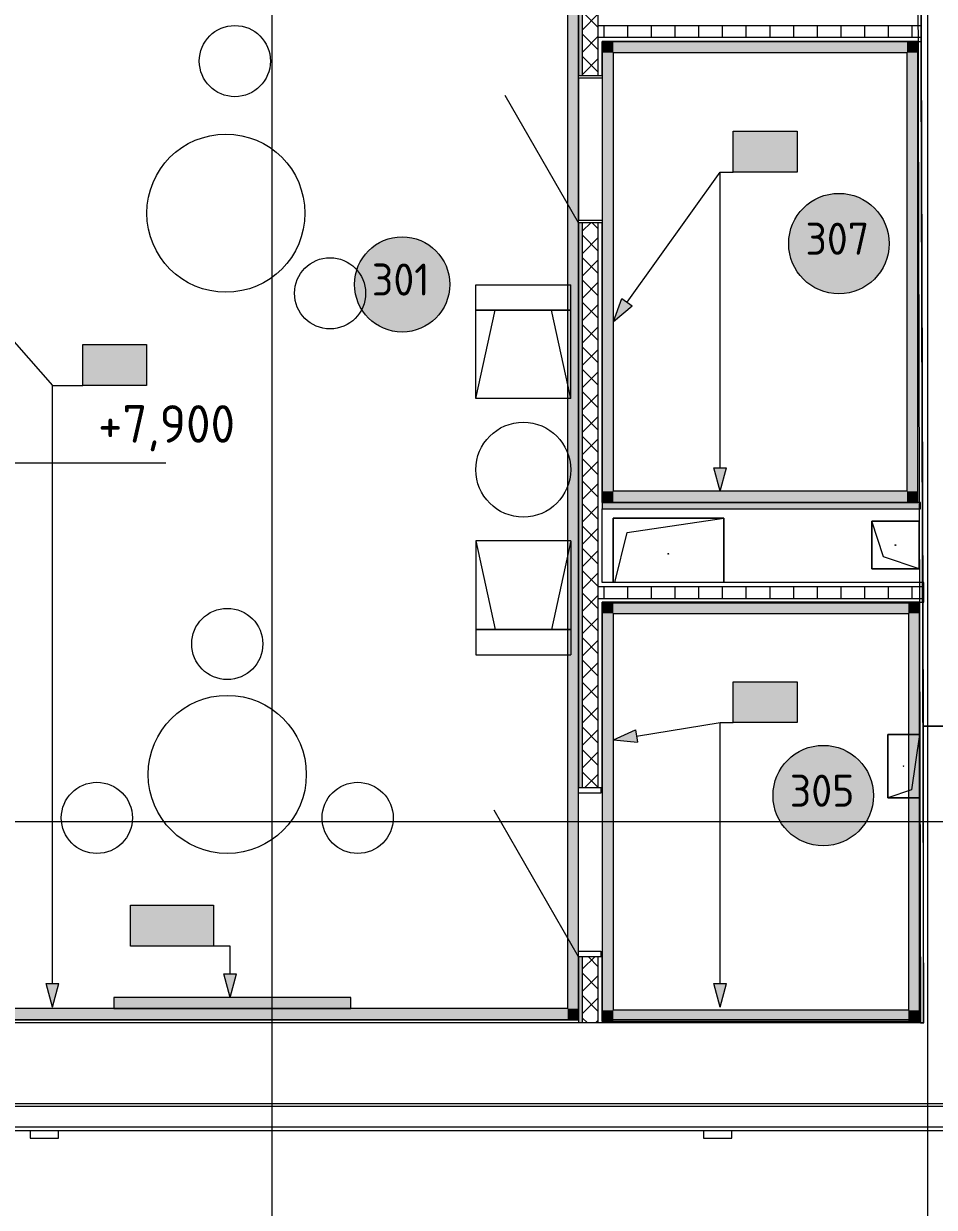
# Model space of a CAD drawing. Header units: millimetres. Extents: x 0 to 1189, y 0 to 841.
# Drawn here: x 317.9 to 375.6, y 281.5 to 356.3 of the extents above; entities that cross this region are included whole.
import ezdxf

# ---------------------------------------------------------------- set-up
doc = ezdxf.new("R2010")
doc.units = ezdxf.units.MM

msp = doc.modelspace()

# ---------------------------------------------------------------- hatches: boundary and pattern name
at = {"true_color": 0x008080}
h = msp.add_hatch(color=136, dxfattribs=at)
h.dxf.hatch_style = 2
h.paths.add_polyline_path([(352.362538, 374.957344), (353.062539, 374.957344), (353.062539, 294.03222), (352.362538, 294.03222)])
h = msp.add_hatch(color=7)
h.dxf.hatch_style = 2
h.paths.add_polyline_path([(353.062539, 374.707343), (353.31254, 374.707343), (353.31254, 353.03731), (353.062539, 353.03731)])
at = {"true_color": 0xf1d696}
h = msp.add_hatch(color=41, dxfattribs=at)
h.dxf.hatch_style = 2
h.paths.add_polyline_path([(355.262543, 354.491312), (354.562542, 354.491312), (354.562542, 355.191313)])
h = msp.add_hatch(color=41, dxfattribs=at)
h.dxf.hatch_style = 2
h.paths.add_polyline_path([(355.262543, 355.191313), (355.262543, 354.491312), (354.562542, 355.191313)])
h = msp.add_hatch(color=41, dxfattribs=at)
h.dxf.hatch_style = 2
h.paths.add_polyline_path([(355.262543, 354.491312), (355.262543, 355.191313), (373.840571, 355.191313), (373.840571, 354.491312)])
h = msp.add_hatch(color=41, dxfattribs=at)
h.dxf.hatch_style = 2
h.paths.add_polyline_path([(373.840571, 354.491312), (374.540572, 355.191313), (374.540572, 354.491312)])
h = msp.add_hatch(color=41, dxfattribs=at)
h.dxf.hatch_style = 2
h.paths.add_polyline_path([(373.840571, 354.491312), (373.840571, 355.191313), (374.540572, 355.191313)])
h = msp.add_hatch(color=41, dxfattribs=at)
h.dxf.hatch_style = 2
h.paths.add_polyline_path([(355.262543, 326.75227), (354.562542, 326.75227), (354.562542, 354.491312), (355.262543, 354.491312)])
h = msp.add_hatch(color=41, dxfattribs=at)
h.dxf.hatch_style = 2
h.paths.add_polyline_path([(373.840571, 354.491312), (374.540572, 354.491312), (374.540572, 326.75227), (373.840571, 326.75227)])
at = {"true_color": 0xffffff}
h = msp.add_hatch(color=7, dxfattribs=at)
h.dxf.hatch_style = 2
h.paths.add_polyline_path([(362.848554, 349.517305), (366.888561, 349.517305), (366.888561, 346.929301), (362.848554, 346.929301)])
h = msp.add_hatch(color=7, dxfattribs=at)
h.dxf.hatch_style = 2
h.paths.add_polyline_path([(362.848554, 349.517305), (366.888561, 349.517305), (366.888561, 346.929301), (362.848554, 346.929301)])
at = {"true_color": 0x0077b0}
h = msp.add_hatch(color=144, dxfattribs=at)
h.paths.add_polyline_path([(364.060835, 348.120928), (364.060835, 348.927907), (364.031345, 349.08459), (363.942324, 349.215642), (363.813684, 349.302045), (363.657345, 349.331397), (363.500869, 349.302045), (363.369611, 349.215642), (363.282175, 349.08459), (363.253856, 348.927907), (363.253856, 348.120928), (363.282175, 347.96459), (363.369611, 347.83595), (363.500869, 347.746929), (363.657345, 347.717439), (363.813684, 347.746929), (363.942324, 347.83595), (364.031345, 347.96459)])
h.paths.add_polyline_path([(364.261477, 348.120928), (364.250324, 348.000272), (364.216898, 347.888247), (364.161251, 347.785212), (364.083435, 347.691532), (363.991666, 347.614232), (363.889614, 347.559722), (363.77795, 347.527433), (363.657345, 347.516796), (363.535613, 347.527433), (363.423906, 347.559722), (363.321707, 347.614232), (363.2285, 347.691532), (363.15077, 347.785212), (363.095313, 347.888247), (363.062076, 348.000272), (363.051009, 348.120928), (363.051009, 348.927907), (363.062076, 349.04964), (363.095313, 349.161347), (363.15077, 349.263546), (363.2285, 349.356753), (363.321707, 349.434569), (363.423906, 349.490216), (363.535613, 349.523642), (363.657345, 349.534795), (363.778001, 349.523685), (363.890027, 349.49056), (363.993061, 349.435732), (364.086742, 349.359509), (364.162646, 349.265871), (364.217311, 349.162725), (364.250376, 349.050071), (364.261477, 348.927907)])
h = msp.add_hatch(color=144, dxfattribs=at)
h.paths.add_polyline_path([(364.060835, 348.120928), (364.060835, 348.927907), (364.031345, 349.08459), (363.942324, 349.215642), (363.813684, 349.302045), (363.657345, 349.331397), (363.500869, 349.302045), (363.369611, 349.215642), (363.282175, 349.08459), (363.253856, 348.927907), (363.253856, 348.120928), (363.282175, 347.96459), (363.369611, 347.83595), (363.500869, 347.746929), (363.657345, 347.717439), (363.813684, 347.746929), (363.942324, 347.83595), (364.031345, 347.96459)])
h.paths.add_polyline_path([(364.261477, 348.120928), (364.250324, 348.000272), (364.216898, 347.888247), (364.161251, 347.785212), (364.083435, 347.691532), (363.991666, 347.614232), (363.889614, 347.559722), (363.77795, 347.527433), (363.657345, 347.516796), (363.535613, 347.527433), (363.423906, 347.559722), (363.321707, 347.614232), (363.2285, 347.691532), (363.15077, 347.785212), (363.095313, 347.888247), (363.062076, 348.000272), (363.051009, 348.120928), (363.051009, 348.927907), (363.062076, 349.04964), (363.095313, 349.161347), (363.15077, 349.263546), (363.2285, 349.356753), (363.321707, 349.434569), (363.423906, 349.490216), (363.535613, 349.523642), (363.657345, 349.534795), (363.778001, 349.523685), (363.890027, 349.49056), (363.993061, 349.435732), (364.086742, 349.359509), (364.162646, 349.265871), (364.217311, 349.162725), (364.250376, 349.050071), (364.261477, 348.927907)])
h = msp.add_hatch(color=144, dxfattribs=at)
h.dxf.hatch_style = 2
h.paths.add_polyline_path([(366.483955, 349.190286), (366.252444, 348.958775), (366.181889, 348.927907), (366.105752, 348.953194), (366.080465, 349.029331), (366.108577, 349.099887), (366.503799, 349.495108), (366.544588, 349.52446), (366.585378, 349.534795), (366.661515, 349.509233), (366.686802, 349.432821), (366.686802, 347.615464), (366.661515, 347.540705), (366.585378, 347.516796), (366.509242, 347.540705), (366.483955, 347.615464)])
h = msp.add_hatch(color=144, dxfattribs=at)
h.dxf.hatch_style = 2
h.paths.add_polyline_path([(366.483955, 349.190286), (366.252444, 348.958775), (366.181889, 348.927907), (366.105752, 348.953194), (366.080465, 349.029331), (366.108577, 349.099887), (366.503799, 349.495108), (366.544588, 349.52446), (366.585378, 349.534795), (366.661515, 349.509233), (366.686802, 349.432821), (366.686802, 347.615464), (366.661515, 347.540705), (366.585378, 347.516796), (366.509242, 347.540705), (366.483955, 347.615464)])
h = msp.add_hatch(color=144, dxfattribs=at)
h.dxf.hatch_style = 2
h.paths.add_polyline_path([(365.574375, 348.018953), (364.767396, 348.018953), (364.691259, 348.044516), (364.665972, 348.120928), (364.691259, 348.197065), (364.767396, 348.222352), (365.574375, 348.222352), (365.650512, 348.197065), (365.675799, 348.120928), (365.650512, 348.044516)])
h = msp.add_hatch(color=144, dxfattribs=at)
h.dxf.hatch_style = 2
h.paths.add_polyline_path([(365.574375, 348.018953), (364.767396, 348.018953), (364.691259, 348.044516), (364.665972, 348.120928), (364.691259, 348.197065), (364.767396, 348.222352), (365.574375, 348.222352), (365.650512, 348.197065), (365.675799, 348.120928), (365.650512, 348.044516)])
at = {"true_color": 0xffffff}
h = msp.add_hatch(color=7, dxfattribs=at)
edge = h.paths.add_edge_path()
edge.add_arc((369.535065, 342.415794), 3.176505, 0, 360)
h = msp.add_hatch(color=7)
h.dxf.hatch_style = 2
h.paths.add_polyline_path([(353.062539, 343.737296), (353.31254, 343.737296), (353.31254, 308.014241), (353.062539, 308.014241)])
h = msp.add_hatch(color=7, dxfattribs=at)
edge = h.paths.add_edge_path()
edge.add_arc((341.899522, 339.83279), 3.011755, 0, 360)
at = {"true_color": 0x0077b0}
h = msp.add_hatch(color=144, dxfattribs=at)
h.dxf.hatch_style = 2
h.paths.add_polyline_path([(355.262543, 337.491286), (355.806544, 338.938289), (356.456545, 338.472288)])
at = {"true_color": 0xffffff}
h = msp.add_hatch(color=7, dxfattribs=at)
h.dxf.hatch_style = 2
h.paths.add_polyline_path([(321.685491, 336.030284), (325.725498, 336.030284), (325.725498, 333.44128), (321.685491, 333.44128)])
h = msp.add_hatch(color=7, dxfattribs=at)
h.dxf.hatch_style = 2
h.paths.add_polyline_path([(321.685491, 336.030284), (325.725498, 336.030284), (325.725498, 333.44128), (321.685491, 333.44128)])
at = {"true_color": 0x0077b0}
h = msp.add_hatch(color=144, dxfattribs=at)
h.paths.add_polyline_path([(322.896166, 334.634205), (322.896166, 335.441184), (322.866676, 335.597867), (322.777654, 335.728918), (322.649014, 335.815321), (322.492676, 335.844673), (322.3362, 335.815321), (322.204942, 335.728918), (322.117505, 335.597867), (322.089186, 335.441184), (322.089186, 334.634205), (322.117505, 334.477866), (322.204942, 334.349226), (322.3362, 334.260205), (322.492676, 334.230715), (322.649014, 334.260205), (322.777654, 334.349226), (322.866676, 334.477866)])
h.paths.add_polyline_path([(323.096808, 334.634205), (323.085654, 334.513549), (323.052228, 334.401523), (322.996582, 334.298489), (322.918765, 334.204808), (322.826997, 334.127509), (322.724944, 334.072999), (322.61328, 334.04071), (322.492676, 334.030073), (322.370944, 334.04071), (322.259236, 334.072999), (322.157038, 334.127509), (322.063831, 334.204808), (321.986101, 334.298489), (321.930643, 334.401523), (321.897407, 334.513549), (321.886339, 334.634205), (321.886339, 335.441184), (321.897407, 335.562916), (321.930643, 335.674624), (321.986101, 335.776822), (322.063831, 335.870029), (322.157038, 335.947845), (322.259236, 336.003492), (322.370944, 336.036918), (322.492676, 336.048072), (322.613332, 336.036961), (322.725358, 336.003837), (322.828392, 335.949008), (322.922073, 335.872785), (322.997977, 335.779148), (323.052642, 335.676002), (323.085706, 335.563347), (323.096808, 335.441184)])
h = msp.add_hatch(color=144, dxfattribs=at)
h.paths.add_polyline_path([(322.896166, 334.634205), (322.896166, 335.441184), (322.866676, 335.597867), (322.777654, 335.728918), (322.649014, 335.815321), (322.492676, 335.844673), (322.3362, 335.815321), (322.204942, 335.728918), (322.117505, 335.597867), (322.089186, 335.441184), (322.089186, 334.634205), (322.117505, 334.477866), (322.204942, 334.349226), (322.3362, 334.260205), (322.492676, 334.230715), (322.649014, 334.260205), (322.777654, 334.349226), (322.866676, 334.477866)])
h.paths.add_polyline_path([(323.096808, 334.634205), (323.085654, 334.513549), (323.052228, 334.401523), (322.996582, 334.298489), (322.918765, 334.204808), (322.826997, 334.127509), (322.724944, 334.072999), (322.61328, 334.04071), (322.492676, 334.030073), (322.370944, 334.04071), (322.259236, 334.072999), (322.157038, 334.127509), (322.063831, 334.204808), (321.986101, 334.298489), (321.930643, 334.401523), (321.897407, 334.513549), (321.886339, 334.634205), (321.886339, 335.441184), (321.897407, 335.562916), (321.930643, 335.674624), (321.986101, 335.776822), (322.063831, 335.870029), (322.157038, 335.947845), (322.259236, 336.003492), (322.370944, 336.036918), (322.492676, 336.048072), (322.613332, 336.036961), (322.725358, 336.003837), (322.828392, 335.949008), (322.922073, 335.872785), (322.997977, 335.779148), (323.052642, 335.676002), (323.085706, 335.563347), (323.096808, 335.441184)])
h = msp.add_hatch(color=144, dxfattribs=at)
h.dxf.hatch_style = 2
h.paths.add_polyline_path([(325.319285, 335.703562), (325.087775, 335.472052), (325.017219, 335.441184), (324.941083, 335.466471), (324.915796, 335.542607), (324.943908, 335.613163), (325.339129, 336.008384), (325.379919, 336.037737), (325.420709, 336.048072), (325.496846, 336.022509), (325.522133, 335.946097), (325.522133, 334.12874), (325.496846, 334.053982), (325.420709, 334.030073), (325.344572, 334.053982), (325.319285, 334.12874)])
h = msp.add_hatch(color=144, dxfattribs=at)
h.dxf.hatch_style = 2
h.paths.add_polyline_path([(325.319285, 335.703562), (325.087775, 335.472052), (325.017219, 335.441184), (324.941083, 335.466471), (324.915796, 335.542607), (324.943908, 335.613163), (325.339129, 336.008384), (325.379919, 336.037737), (325.420709, 336.048072), (325.496846, 336.022509), (325.522133, 335.946097), (325.522133, 334.12874), (325.496846, 334.053982), (325.420709, 334.030073), (325.344572, 334.053982), (325.319285, 334.12874)])
h = msp.add_hatch(color=144, dxfattribs=at)
h.dxf.hatch_style = 2
h.paths.add_polyline_path([(324.409706, 334.53223), (323.602727, 334.53223), (323.52659, 334.557793), (323.501303, 334.634205), (323.52659, 334.710341), (323.602727, 334.735628), (324.409706, 334.735628), (324.485842, 334.710341), (324.511129, 334.634205), (324.485842, 334.557793)])
h = msp.add_hatch(color=144, dxfattribs=at)
h.dxf.hatch_style = 2
h.paths.add_polyline_path([(324.409706, 334.53223), (323.602727, 334.53223), (323.52659, 334.557793), (323.501303, 334.634205), (323.52659, 334.710341), (323.602727, 334.735628), (324.409706, 334.735628), (324.485842, 334.710341), (324.511129, 334.634205), (324.485842, 334.557793)])
h = msp.add_hatch(color=144, dxfattribs=at)
h.dxf.hatch_style = 2
h.paths.add_polyline_path([(362.020553, 326.75227), (361.620552, 328.245272), (362.420554, 328.245272)])
at = {"true_color": 0xf1d696}
h = msp.add_hatch(color=41, dxfattribs=at)
h.dxf.hatch_style = 2
h.paths.add_polyline_path([(355.262543, 326.75227), (355.262543, 326.052269), (354.562542, 326.052269)])
h = msp.add_hatch(color=41, dxfattribs=at)
h.dxf.hatch_style = 2
h.paths.add_polyline_path([(354.562542, 326.75227), (355.262543, 326.75227), (354.562542, 326.052269)])
h = msp.add_hatch(color=41, dxfattribs=at)
h.dxf.hatch_style = 2
h.paths.add_polyline_path([(373.840571, 326.75227), (373.840571, 326.052269), (355.262543, 326.052269), (355.262543, 326.75227)])
h = msp.add_hatch(color=41, dxfattribs=at)
h.dxf.hatch_style = 2
h.paths.add_polyline_path([(373.840571, 326.75227), (374.540572, 326.75227), (374.540572, 326.052269)])
h = msp.add_hatch(color=41, dxfattribs=at)
h.dxf.hatch_style = 2
h.paths.add_polyline_path([(373.840571, 326.052269), (373.840571, 326.75227), (374.540572, 326.052269)])
h = msp.add_hatch(color=7)
h.dxf.hatch_style = 2
h.paths.add_polyline_path([(354.562542, 325.652268), (354.562542, 326.052269), (374.619572, 326.052269), (374.620572, 325.652268)])
h = msp.add_hatch(color=41, dxfattribs=at)
h.dxf.hatch_style = 2
h.paths.add_polyline_path([(355.262543, 319.031258), (354.562542, 319.031258), (354.562542, 319.731259)])
h = msp.add_hatch(color=41, dxfattribs=at)
h.dxf.hatch_style = 2
h.paths.add_polyline_path([(355.262543, 319.731259), (355.262543, 319.031258), (354.562542, 319.731259)])
h = msp.add_hatch(color=41, dxfattribs=at)
h.dxf.hatch_style = 2
h.paths.add_polyline_path([(355.262543, 319.031258), (355.262543, 319.731259), (373.936571, 319.731259), (373.936571, 319.031258)])
h = msp.add_hatch(color=41, dxfattribs=at)
h.dxf.hatch_style = 2
h.paths.add_polyline_path([(373.936571, 319.031258), (373.936571, 319.731259), (374.636572, 319.731259)])
h = msp.add_hatch(color=41, dxfattribs=at)
h.dxf.hatch_style = 2
h.paths.add_polyline_path([(373.936571, 319.031258), (374.636572, 319.731259), (374.636572, 319.031258)])
h = msp.add_hatch(color=41, dxfattribs=at)
h.dxf.hatch_style = 2
h.paths.add_polyline_path([(355.262543, 293.93222), (354.562542, 293.93222), (354.562542, 319.031258), (355.262543, 319.031258)])
h = msp.add_hatch(color=41, dxfattribs=at)
h.dxf.hatch_style = 2
h.paths.add_polyline_path([(373.936571, 319.031258), (374.636572, 319.031258), (374.636572, 293.93222), (373.936571, 293.93222)])
at = {"true_color": 0xffffff}
h = msp.add_hatch(color=7, dxfattribs=at)
h.dxf.hatch_style = 2
h.paths.add_polyline_path([(362.848554, 314.709251), (366.888561, 314.709251), (366.888561, 312.120248), (362.848554, 312.120248)])
h = msp.add_hatch(color=7, dxfattribs=at)
h.dxf.hatch_style = 2
h.paths.add_polyline_path([(362.848554, 314.709251), (366.888561, 314.709251), (366.888561, 312.120248), (362.848554, 312.120248)])
at = {"true_color": 0x0077b0}
h = msp.add_hatch(color=144, dxfattribs=at)
h.paths.add_polyline_path([(364.060835, 313.31227), (364.060835, 314.119249), (364.031345, 314.275932), (363.942324, 314.406983), (363.813684, 314.493386), (363.657345, 314.522739), (363.500869, 314.493386), (363.369611, 314.406983), (363.282175, 314.275932), (363.253856, 314.119249), (363.253856, 313.31227), (363.282175, 313.155931), (363.369611, 313.027292), (363.500869, 312.93827), (363.657345, 312.90878), (363.813684, 312.93827), (363.942324, 313.027292), (364.031345, 313.155931)])
h.paths.add_polyline_path([(364.261477, 313.31227), (364.250324, 313.191614), (364.216898, 313.079588), (364.161251, 312.976554), (364.083435, 312.882873), (363.991666, 312.805574), (363.889614, 312.751064), (363.77795, 312.718775), (363.657345, 312.708138), (363.535613, 312.718775), (363.423906, 312.751064), (363.321707, 312.805574), (363.2285, 312.882873), (363.15077, 312.976554), (363.095313, 313.079588), (363.062076, 313.191614), (363.051009, 313.31227), (363.051009, 314.119249), (363.062076, 314.240981), (363.095313, 314.352689), (363.15077, 314.454887), (363.2285, 314.548094), (363.321707, 314.625911), (363.423906, 314.681557), (363.535613, 314.714984), (363.657345, 314.726137), (363.778001, 314.715027), (363.890027, 314.681902), (363.993061, 314.627073), (364.086742, 314.550851), (364.162646, 314.457213), (364.217311, 314.354067), (364.250376, 314.241412), (364.261477, 314.119249)])
h = msp.add_hatch(color=144, dxfattribs=at)
h.paths.add_polyline_path([(364.060835, 313.31227), (364.060835, 314.119249), (364.031345, 314.275932), (363.942324, 314.406983), (363.813684, 314.493386), (363.657345, 314.522739), (363.500869, 314.493386), (363.369611, 314.406983), (363.282175, 314.275932), (363.253856, 314.119249), (363.253856, 313.31227), (363.282175, 313.155931), (363.369611, 313.027292), (363.500869, 312.93827), (363.657345, 312.90878), (363.813684, 312.93827), (363.942324, 313.027292), (364.031345, 313.155931)])
h.paths.add_polyline_path([(364.261477, 313.31227), (364.250324, 313.191614), (364.216898, 313.079588), (364.161251, 312.976554), (364.083435, 312.882873), (363.991666, 312.805574), (363.889614, 312.751064), (363.77795, 312.718775), (363.657345, 312.708138), (363.535613, 312.718775), (363.423906, 312.751064), (363.321707, 312.805574), (363.2285, 312.882873), (363.15077, 312.976554), (363.095313, 313.079588), (363.062076, 313.191614), (363.051009, 313.31227), (363.051009, 314.119249), (363.062076, 314.240981), (363.095313, 314.352689), (363.15077, 314.454887), (363.2285, 314.548094), (363.321707, 314.625911), (363.423906, 314.681557), (363.535613, 314.714984), (363.657345, 314.726137), (363.778001, 314.715027), (363.890027, 314.681902), (363.993061, 314.627073), (364.086742, 314.550851), (364.162646, 314.457213), (364.217311, 314.354067), (364.250376, 314.241412), (364.261477, 314.119249)])
h = msp.add_hatch(color=144, dxfattribs=at)
h.dxf.hatch_style = 2
h.paths.add_polyline_path([(366.483955, 314.381627), (366.252444, 314.150117), (366.181889, 314.119249), (366.105752, 314.144536), (366.080465, 314.220673), (366.108577, 314.291228), (366.503799, 314.68645), (366.544588, 314.715802), (366.585378, 314.726137), (366.661515, 314.700574), (366.686802, 314.624162), (366.686802, 312.806805), (366.661515, 312.732047), (366.585378, 312.708138), (366.509242, 312.732047), (366.483955, 312.806805)])
h = msp.add_hatch(color=144, dxfattribs=at)
h.dxf.hatch_style = 2
h.paths.add_polyline_path([(366.483955, 314.381627), (366.252444, 314.150117), (366.181889, 314.119249), (366.105752, 314.144536), (366.080465, 314.220673), (366.108577, 314.291228), (366.503799, 314.68645), (366.544588, 314.715802), (366.585378, 314.726137), (366.661515, 314.700574), (366.686802, 314.624162), (366.686802, 312.806805), (366.661515, 312.732047), (366.585378, 312.708138), (366.509242, 312.732047), (366.483955, 312.806805)])
h = msp.add_hatch(color=144, dxfattribs=at)
h.dxf.hatch_style = 2
h.paths.add_polyline_path([(365.574375, 313.210295), (364.767396, 313.210295), (364.691259, 313.235858), (364.665972, 313.31227), (364.691259, 313.388406), (364.767396, 313.413693), (365.574375, 313.413693), (365.650512, 313.388406), (365.675799, 313.31227), (365.650512, 313.235858)])
h = msp.add_hatch(color=144, dxfattribs=at)
h.dxf.hatch_style = 2
h.paths.add_polyline_path([(365.574375, 313.210295), (364.767396, 313.210295), (364.691259, 313.235858), (364.665972, 313.31227), (364.691259, 313.388406), (364.767396, 313.413693), (365.574375, 313.413693), (365.650512, 313.388406), (365.675799, 313.31227), (365.650512, 313.235858)])
h = msp.add_hatch(color=144, dxfattribs=at)
h.dxf.hatch_style = 2
h.paths.add_polyline_path([(355.262543, 311.035246), (356.672545, 311.666247), (356.799545, 310.877246)])
at = {"true_color": 0xffffff}
h = msp.add_hatch(color=7, dxfattribs=at)
edge = h.paths.add_edge_path()
edge.add_arc((368.543063, 307.50774), 3.176505, 0, 360)
h = msp.add_hatch(color=7, dxfattribs=at)
h.dxf.hatch_style = 2
h.paths.add_polyline_path([(324.710496, 300.58223), (329.962504, 300.58223), (329.962504, 297.994226), (324.710496, 297.994226)])
at = {"true_color": 0x0077b0}
h = msp.add_hatch(color=144, dxfattribs=at)
h.dxf.hatch_style = 2
h.paths.add_polyline_path([(325.114262, 300.397486), (325.114262, 298.681553), (325.088975, 298.606794), (325.012839, 298.582885), (324.936702, 298.606794), (324.911415, 298.681553), (324.911415, 300.498909), (324.936702, 300.575322), (325.012839, 300.600884), (325.819818, 300.600884), (325.895955, 300.575322), (325.921242, 300.498909), (325.895955, 300.42298), (325.819818, 300.397486)])
h = msp.add_hatch(color=144, dxfattribs=at)
h.dxf.hatch_style = 2
h.paths.add_polyline_path([(329.556908, 300.256375), (329.325398, 300.024864), (329.254842, 299.993996), (329.178705, 300.019283), (329.153418, 300.09542), (329.18153, 300.165975), (329.576752, 300.561197), (329.617542, 300.590549), (329.658332, 300.600884), (329.734468, 300.575322), (329.759755, 300.498909), (329.759755, 298.681553), (329.734468, 298.606794), (329.658332, 298.582885), (329.582195, 298.606794), (329.556908, 298.681553)])
h = msp.add_hatch(color=144, dxfattribs=at)
h.paths.add_polyline_path([(326.325416, 299.895329), (326.350703, 299.969054), (326.42684, 299.993996), (326.931753, 299.993996), (327.088092, 299.964644), (327.216731, 299.878241), (327.305753, 299.74719), (327.335243, 299.590507), (327.335243, 298.986375), (327.305753, 298.829692), (327.216731, 298.69864), (327.088092, 298.611204), (326.931753, 298.582885), (326.528264, 298.582885), (326.528264, 298.074665), (326.502977, 298.001146), (326.42684, 297.975997), (326.350703, 298.001146), (326.325416, 298.074665)])
h.paths.add_polyline_path([(326.528264, 299.790598), (326.528264, 298.783528), (326.931753, 298.783528), (327.008923, 298.798135), (327.072864, 298.842508), (327.117513, 298.90824), (327.132395, 298.986375), (327.132395, 299.590507), (327.117857, 299.668641), (327.07562, 299.734374), (327.010301, 299.777369), (326.931753, 299.790598)])
h = msp.add_hatch(color=144, dxfattribs=at)
h.dxf.hatch_style = 2
h.paths.add_polyline_path([(328.64782, 299.085042), (327.840841, 299.085042), (327.764704, 299.110605), (327.739417, 299.187017), (327.764704, 299.263154), (327.840841, 299.288441), (328.64782, 299.288441), (328.723957, 299.263154), (328.749244, 299.187017), (328.723957, 299.110605)])
h = msp.add_hatch(color=7)
h.dxf.hatch_style = 2
h.paths.add_polyline_path([(353.31254, 293.132219), (353.062539, 293.132219), (353.062539, 297.314225), (353.31254, 297.314225)])
h = msp.add_hatch(color=144, dxfattribs=at)
h.dxf.hatch_style = 2
h.paths.add_polyline_path([(331.022506, 294.732221), (330.622505, 296.225223), (331.422506, 296.225223)])
h = msp.add_hatch(color=144, dxfattribs=at)
h.dxf.hatch_style = 2
h.paths.add_polyline_path([(319.766489, 294.13222), (319.366488, 295.625222), (320.166489, 295.625222)])
h = msp.add_hatch(color=144, dxfattribs=at)
h.dxf.hatch_style = 2
h.paths.add_polyline_path([(362.020553, 294.13222), (361.620552, 295.625222), (362.420554, 295.625222)])
at = {"true_color": 0x6a6a6a}
h = msp.add_hatch(color=251, dxfattribs=at)
h.dxf.hatch_style = 2
h.paths.add_polyline_path([(338.659517, 294.732221), (338.659517, 294.03222), (323.659494, 294.03222), (323.659494, 294.732221)])
at = {"true_color": 0xf1d696}
h = msp.add_hatch(color=41, dxfattribs=at)
h.dxf.hatch_style = 2
h.paths.add_polyline_path([(352.362538, 294.03222), (352.362538, 293.332219), (306.469468, 293.332219), (306.461468, 294.03222)])
h = msp.add_hatch(color=41, dxfattribs=at)
h.dxf.hatch_style = 2
h.paths.add_polyline_path([(352.362538, 294.03222), (353.062539, 294.03222), (353.062539, 293.332219)])
h = msp.add_hatch(color=41, dxfattribs=at)
h.dxf.hatch_style = 2
h.paths.add_polyline_path([(352.362538, 293.332219), (352.362538, 294.03222), (353.062539, 293.332219)])
h = msp.add_hatch(color=41, dxfattribs=at)
h.dxf.hatch_style = 2
h.paths.add_polyline_path([(354.562542, 293.93222), (355.262543, 293.93222), (354.562542, 293.232219)])
h = msp.add_hatch(color=41, dxfattribs=at)
h.dxf.hatch_style = 2
h.paths.add_polyline_path([(355.262543, 293.93222), (355.262543, 293.232219), (354.562542, 293.232219)])
h = msp.add_hatch(color=41, dxfattribs=at)
h.dxf.hatch_style = 2
h.paths.add_polyline_path([(373.936571, 293.93222), (373.936571, 293.232219), (355.262543, 293.232219), (355.262543, 293.93222)])
h = msp.add_hatch(color=41, dxfattribs=at)
h.dxf.hatch_style = 2
h.paths.add_polyline_path([(373.936571, 293.93222), (374.636572, 293.93222), (374.636572, 293.232219)])
h = msp.add_hatch(color=41, dxfattribs=at)
h.dxf.hatch_style = 2
h.paths.add_polyline_path([(373.936571, 293.232219), (373.936571, 293.93222), (374.636572, 293.232219)])

# ---------------------------------------------------------------- linework, layer by layer
at = {"color": 7, "lineweight": 0}
for points in [[(333.67251, 251.095154), (333.67251, 721.485873)], [(375.172573, 251.095154), (375.172573, 498.901533)], [(374.482572, 376.904347), (374.708572, 293.132219)], [(374.908573, 293.132219), (374.682572, 376.704346)], [(374.682572, 376.704346), (374.858573, 311.889247)], [(352.362538, 375.657345), (352.362538, 294.03222)], [(353.062539, 374.957344), (353.062539, 353.03731)], [(353.062539, 294.03222), (353.062539, 374.957344)], [(353.31254, 353.03731), (353.31254, 374.707343)], [(354.312541, 353.03731), (354.312541, 373.707342)], [(374.762573, 355.191313), (374.762573, 356.441315)], [(374.762573, 356.191315), (354.312541, 356.191315)], [(354.676542, 355.441314), (354.676542, 356.191315)], [(356.176544, 355.441314), (356.176544, 356.191315)], [(357.676546, 355.441314), (357.676546, 356.191315)], [(359.176549, 355.441314), (359.176549, 356.191315)], [(360.676551, 355.441314), (360.676551, 356.191315)], [(362.176553, 355.441314), (362.176553, 356.191315)], [(363.676556, 355.441314), (363.676556, 356.191315)], [(365.176558, 355.441314), (365.176558, 356.191315)], [(366.67656, 355.441314), (366.67656, 356.191315)], [(368.176562, 355.441314), (368.176562, 356.191315)], [(369.676565, 355.441314), (369.676565, 356.191315)], [(371.176567, 355.441314), (371.176567, 356.191315)], [(372.676569, 355.441314), (372.676569, 356.191315)], [(374.176572, 355.441314), (374.176572, 356.191315)], [(374.762573, 355.441314), (354.312541, 355.441314)], [(354.562542, 353.03731), (354.562542, 355.191313)], [(354.562542, 355.191313), (374.762573, 355.191313)], [(354.562542, 355.191313), (354.562542, 354.491312)], [(374.540572, 355.191313), (354.562542, 355.191313)], [(374.540572, 355.191313), (374.540572, 354.491312)], [(354.562542, 354.491312), (354.562542, 326.052269)], [(355.262543, 354.491312), (373.840571, 354.491312)], [(355.262543, 326.75227), (355.262543, 354.491312)], [(373.840571, 354.491312), (373.840571, 326.75227)], [(374.540572, 326.75227), (374.540572, 354.491312)], [(353.062539, 353.03731), (354.562542, 353.03731)], [(354.562542, 352.88731), (353.062539, 352.88731)], [(353.062539, 352.88731), (353.062539, 343.887296)], [(354.562542, 353.03731), (354.562542, 352.88731)], [(353.062539, 343.737296), (348.412532, 351.791308)], [(366.35856, 342.415294), (366.374958, 342.740189), (366.423087, 343.055683), (366.501351, 343.360183), (366.608154, 343.652093), (366.741898, 343.929816), (366.900986, 344.191759), (367.083823, 344.436326), (367.288811, 344.661922), (367.514354, 344.866952), (367.758855, 345.049819), (368.020717, 345.20893), (368.298344, 345.342689), (368.590139, 345.4495), (368.894505, 345.527769), (369.209846, 345.5759), (369.534565, 345.592299), (369.859459, 345.5759), (370.174954, 345.527769), (370.479454, 345.4495), (370.771363, 345.342689), (371.049087, 345.20893), (371.31103, 345.049819), (371.555597, 344.866952), (371.781193, 344.661922), (371.986222, 344.436326), (372.16909, 344.191759), (372.328201, 343.929816), (372.46196, 343.652093), (372.568771, 343.360183), (372.64704, 343.055683), (372.695171, 342.740189), (372.711569, 342.415294)], [(353.062539, 343.887296), (354.562542, 343.887296)], [(353.062539, 343.737296), (353.062539, 308.014241)], [(354.562542, 343.737296), (353.062539, 343.737296)], [(353.31254, 308.014241), (353.31254, 343.737296)], [(354.312541, 308.014241), (354.312541, 343.737296)], [(354.562542, 326.052269), (354.562542, 343.737296)], [(338.887518, 339.83329), (338.903074, 340.141159), (338.948731, 340.440133), (339.022973, 340.728697), (339.124284, 341.005339), (339.251147, 341.268545), (339.402048, 341.516802), (339.575469, 341.748598), (339.769894, 341.962418), (339.983808, 342.15675), (340.215694, 342.330081), (340.464036, 342.480897), (340.727317, 342.607685), (341.004023, 342.708932), (341.292637, 342.783124), (341.591642, 342.82875), (341.899522, 342.844294), (342.207568, 342.82875), (342.506695, 342.783124), (342.795393, 342.708932), (343.072149, 342.607685), (343.335452, 342.480897), (343.583791, 342.330081), (343.815652, 342.15675), (344.029526, 341.962418), (344.223899, 341.748598), (344.397261, 341.516802), (344.548099, 341.268545), (344.674902, 341.005339), (344.776158, 340.728697), (344.850355, 340.440133), (344.895982, 340.141159), (344.911527, 339.83329)], [(372.711569, 342.415294), (372.695171, 342.090575), (372.64704, 341.775234), (372.568771, 341.470868), (372.46196, 341.179073), (372.328201, 340.901446), (372.16909, 340.639584), (371.986222, 340.395083), (371.781193, 340.16954), (371.555597, 339.964552), (371.31103, 339.781716), (371.049087, 339.622627), (370.771363, 339.488883), (370.479454, 339.382081), (370.174954, 339.303816), (369.859459, 339.255687), (369.534565, 339.239289), (369.209846, 339.255687), (368.894505, 339.303816), (368.590139, 339.382081), (368.298344, 339.488883), (368.020717, 339.622627), (367.758855, 339.781716), (367.514354, 339.964552), (367.288811, 340.16954), (367.083823, 340.395083), (366.900986, 340.639584), (366.741898, 340.901446), (366.608154, 341.179073), (366.501351, 341.470868), (366.423087, 341.775234), (366.374958, 342.090575), (366.35856, 342.415294)], [(344.911527, 339.83329), (344.895982, 339.525244), (344.850355, 339.226117), (344.776158, 338.937419), (344.674902, 338.660663), (344.548099, 338.39736), (344.397261, 338.149022), (344.223899, 337.91716), (344.029526, 337.703287), (343.815652, 337.508913), (343.583791, 337.335552), (343.335452, 337.184714), (343.072149, 337.057911), (342.795393, 336.956655), (342.506695, 336.882457), (342.207568, 336.83683), (341.899522, 336.821285), (341.591642, 336.83683), (341.292637, 336.882457), (341.004023, 336.956655), (340.727317, 337.057911), (340.464036, 337.184714), (340.215694, 337.335552), (339.983808, 337.508913), (339.769894, 337.703287), (339.575469, 337.91716), (339.402048, 338.149022), (339.251147, 338.39736), (339.124284, 338.660663), (339.022973, 338.937419), (338.948731, 339.226117), (338.903074, 339.525244), (338.887518, 339.83329)], [(308.017471, 328.559273), (322.635493, 328.559273)], [(322.635493, 328.559273), (326.941499, 328.559273)], [(373.840571, 326.75227), (355.262543, 326.75227)], [(374.540572, 326.052269), (374.540572, 326.75227)], [(374.707572, 326.052269), (354.562542, 326.052269)], [(354.562542, 326.052269), (354.562542, 325.652268)], [(354.562542, 326.052269), (355.262543, 326.052269)], [(354.562542, 325.652268), (374.707572, 325.652268)], [(354.562542, 320.981261), (354.562542, 325.652268)], [(355.262543, 326.052269), (374.540572, 326.052269)], [(374.707572, 325.652268), (374.707572, 326.052269)], [(355.245543, 320.981261), (355.245543, 325.052267)], [(355.245543, 325.052267), (362.245553, 325.052267)], [(362.245553, 325.052267), (355.245543, 325.052267)], [(355.245543, 325.052267), (355.245543, 320.981261)], [(356.145544, 324.152266), (362.245553, 325.052267)], [(362.245553, 325.052267), (362.245553, 320.981261)], [(362.245553, 320.981261), (362.245553, 325.052267)], [(355.352543, 320.981261), (356.145544, 324.152266)], [(371.612568, 324.852267), (374.612572, 324.852267)], [(371.612568, 321.852262), (371.612568, 324.852267)], [(372.362569, 322.602264), (371.612568, 324.852267)], [(371.612568, 324.852267), (371.612568, 321.852262)], [(374.612572, 324.852267), (371.612568, 324.852267)], [(374.612572, 324.852267), (374.612572, 321.852262)], [(374.612572, 321.852262), (374.612572, 324.852267)], [(373.11257, 323.327265), (373.08757, 323.352265), (373.11257, 323.377265)], [(373.11257, 323.377265), (373.13757, 323.352265), (373.11257, 323.327265)], [(373.11257, 323.377265), (373.13357, 323.364265)], [(358.720548, 322.802264), (358.745548, 322.827264), (358.770548, 322.802264)], [(358.720548, 322.808264), (358.745548, 322.827264), (358.757548, 322.824264)], [(358.770548, 322.802264), (358.745548, 322.777264), (358.720548, 322.802264)], [(358.745548, 322.777264), (358.720548, 322.795264)], [(358.770548, 322.802264), (358.757548, 322.780264)], [(373.10557, 323.328265), (373.08757, 323.352265), (373.09057, 323.364265)], [(373.13757, 323.352265), (373.11857, 323.328265)], [(374.612572, 321.852262), (372.362569, 322.602264)], [(374.612572, 321.852262), (371.612568, 321.852262)], [(371.612568, 321.852262), (374.612572, 321.852262)], [(354.312541, 320.731261), (374.912573, 320.731261)], [(374.912573, 320.981261), (354.562542, 320.981261)], [(354.676542, 319.98126), (354.676542, 320.731261)], [(356.176544, 319.98226), (356.176544, 320.731261)], [(357.676546, 319.98326), (357.676546, 320.731261)], [(359.176549, 319.98426), (359.176549, 320.731261)], [(360.676551, 319.98426), (360.676551, 320.731261)], [(362.176553, 319.98526), (362.176553, 320.731261)], [(363.676556, 319.98626), (363.676556, 320.731261)], [(365.176558, 319.98726), (365.176558, 320.731261)], [(366.67656, 319.98726), (366.67656, 320.731261)], [(368.176562, 319.98826), (368.176562, 320.731261)], [(369.676565, 319.98926), (369.676565, 320.731261)], [(371.176567, 319.99026), (371.176567, 320.731261)], [(372.676569, 319.99026), (372.676569, 320.731261)], [(374.176572, 319.99126), (374.176572, 320.731261)], [(374.912573, 319.731259), (374.912573, 320.981261)], [(354.312541, 319.98126), (374.912573, 319.98126)], [(374.637572, 319.671259), (354.560542, 319.671259)], [(354.562542, 319.731259), (374.912573, 319.731259)], [(354.562542, 308.014241), (354.562542, 319.731259)], [(354.562542, 319.731259), (354.562542, 319.031258)], [(373.936571, 319.731259), (354.562542, 319.731259)], [(374.636572, 319.731259), (373.936571, 319.731259)], [(374.636572, 293.93222), (374.636572, 319.731259)], [(354.562542, 319.031258), (354.562542, 293.93222)], [(355.262543, 319.031258), (373.936571, 319.031258)], [(355.262543, 293.93222), (355.262543, 319.031258)], [(373.936571, 319.031258), (373.936571, 293.93222)], [(383.816586, 311.904247), (374.858573, 311.904247)], [(374.858573, 311.904247), (374.858573, 293.132219)], [(374.858573, 311.889247), (379.258579, 311.901247)], [(365.366558, 307.50724), (365.382956, 307.832135), (365.431088, 308.14763), (365.509357, 308.45213), (365.616168, 308.744039), (365.749927, 309.021763), (365.909038, 309.283706), (366.091905, 309.528273), (366.296935, 309.753869), (366.52253, 309.958898), (366.767097, 310.141766), (367.02904, 310.300877), (367.306764, 310.434636), (367.598674, 310.541447), (367.903173, 310.619716), (368.218668, 310.667847), (368.543563, 310.684245), (368.868282, 310.667847), (369.183623, 310.619716), (369.487989, 310.541447), (369.779784, 310.434636), (370.057411, 310.300877), (370.319273, 310.141766), (370.563774, 309.958898), (370.789316, 309.753869), (370.994305, 309.528273), (371.177141, 309.283706), (371.33623, 309.021763), (371.469974, 308.744039), (371.576776, 308.45213), (371.65504, 308.14763), (371.70317, 307.832135), (371.719568, 307.50724)], [(372.626569, 307.36524), (372.626569, 311.365246)], [(372.626569, 311.365246), (374.626572, 311.365246)], [(374.626572, 311.365246), (372.626569, 311.365246)], [(372.626569, 311.365246), (372.626569, 307.36524)], [(374.626572, 311.365246), (374.126572, 307.865241)], [(374.626572, 311.365246), (374.626572, 307.36524)], [(374.626572, 307.36524), (374.626572, 311.365246)], [(373.601571, 309.365243), (373.626571, 309.390243), (373.651571, 309.365243)], [(373.601571, 309.365243), (373.614571, 309.387243)], [(373.651571, 309.365243), (373.626571, 309.340243), (373.601571, 309.365243)], [(373.650571, 309.358243), (373.626571, 309.340243), (373.614571, 309.343243)], [(373.626571, 309.390243), (373.650571, 309.371243)], [(353.062539, 308.014241), (354.562542, 308.014241)], [(354.462542, 307.664241), (353.062539, 307.664241)], [(354.462542, 308.014241), (354.462542, 307.664241)], [(374.126572, 307.865241), (372.626569, 307.36524)], [(371.719568, 307.50724), (371.70317, 307.182522), (371.65504, 306.867181), (371.576776, 306.562815), (371.469974, 306.27102), (371.33623, 305.993393), (371.177141, 305.731531), (370.994305, 305.48703), (370.789316, 305.261487), (370.563774, 305.056499), (370.319273, 304.873662), (370.057411, 304.714574), (369.779784, 304.58083), (369.487989, 304.474027), (369.183623, 304.395763), (368.868282, 304.347634), (368.543563, 304.331236), (368.218668, 304.347634), (367.903173, 304.395763), (367.598674, 304.474027), (367.306764, 304.58083), (367.02904, 304.714574), (366.767097, 304.873662), (366.52253, 305.056499), (366.296935, 305.261487), (366.091905, 305.48703), (365.909038, 305.731531), (365.749927, 305.993393), (365.616168, 306.27102), (365.509357, 306.562815), (365.431088, 306.867181), (365.382956, 307.182522), (365.366558, 307.50724)], [(374.626572, 307.36524), (372.626569, 307.36524)], [(372.626569, 307.36524), (374.626572, 307.36524)], [(353.062539, 297.314225), (347.712531, 306.581239)], [(198.085303, 305.871238), (810.158238, 305.871238)], [(353.062539, 297.664225), (354.462542, 297.664225)], [(353.062539, 297.314225), (353.062539, 293.332219)], [(354.562542, 297.314225), (353.062539, 297.314225)], [(353.31254, 293.132219), (353.31254, 297.314225)], [(354.312541, 293.132219), (354.312541, 297.314225)], [(354.462542, 297.664225), (354.462542, 297.314225)], [(354.562542, 293.332219), (354.562542, 297.314225)], [(338.659517, 294.732221), (323.659494, 294.732221)], [(323.659494, 294.732221), (323.659494, 294.03222)], [(338.659517, 294.03222), (338.659517, 294.732221)], [(352.362538, 294.03222), (306.461468, 294.03222)], [(323.659494, 294.03222), (338.659517, 294.03222)], [(353.062539, 293.332219), (353.062539, 294.03222)], [(354.562542, 293.232219), (354.562542, 293.93222)], [(373.936571, 293.93222), (355.262543, 293.93222)], [(374.636572, 293.232219), (374.636572, 293.93222)], [(374.858573, 293.132219), (305.371467, 293.132219)], [(353.062539, 293.332219), (305.768467, 293.332219)], [(306.469468, 293.332219), (353.062539, 293.332219)], [(353.062539, 293.332219), (353.062539, 293.132219)], [(374.658572, 293.332219), (354.562542, 293.332219)], [(354.562542, 293.332219), (354.562542, 293.132219)], [(354.562542, 293.232219), (374.636572, 293.232219)], [(374.658572, 293.132219), (374.658572, 293.332219)], [(374.708572, 293.132219), (374.908573, 293.132219)], [(198.085303, 287.87121), (810.158238, 287.87121)], [(300.295459, 288.032211), (380.458581, 288.032211)], [(298.603456, 286.332208), (382.158584, 286.332208)], [(381.958584, 286.532208), (298.802457, 286.532208)], [(318.363486, 286.332208), (318.363486, 285.832207)], [(320.163489, 285.832207), (320.163489, 286.332208)], [(360.963551, 286.332208), (360.963551, 285.832207)], [(362.763554, 285.832207), (362.763554, 286.332208)], [(318.363486, 285.832207), (320.163489, 285.832207)], [(360.963551, 285.832207), (362.763554, 285.832207)]]:
    msp.add_lwpolyline(points, dxfattribs=at)
at = {"color": 250, "lineweight": 0, "true_color": 0x1d1d1d}
for points in [[(354.312541, 356.080315), (353.31254, 357.080316)], [(353.31254, 355.941314), (354.312541, 356.941316)], [(354.312541, 354.666313), (353.31254, 355.666314)], [(353.31254, 354.527312), (354.312541, 355.527314)], [(354.312541, 353.25231), (353.31254, 354.252312)], [(353.31254, 353.11331), (354.312541, 354.113312)], [(353.31254, 343.213295), (353.835541, 343.737296)], [(354.312541, 343.352295), (353.927541, 343.737296)], [(354.312541, 341.938293), (353.31254, 342.938295)], [(353.31254, 341.799293), (354.312541, 342.799294)], [(354.312541, 340.524291), (353.31254, 341.524292)], [(353.31254, 340.385291), (354.312541, 341.385292)], [(354.312541, 339.109289), (353.31254, 340.10929)], [(353.31254, 338.971289), (354.312541, 339.97129)], [(354.312541, 337.695287), (353.31254, 338.695288)], [(353.31254, 337.557286), (354.312541, 338.557288)], [(354.312541, 336.281284), (353.31254, 337.281286)], [(353.31254, 336.142284), (354.312541, 337.142286)], [(354.312541, 334.867282), (353.31254, 335.867284)], [(353.31254, 334.728282), (354.312541, 335.728284)], [(354.312541, 333.45328), (353.31254, 334.453282)], [(353.31254, 333.31428), (354.312541, 334.314281)], [(354.312541, 332.038278), (353.31254, 333.03828)], [(353.31254, 331.900278), (354.312541, 332.900279)], [(354.312541, 330.624276), (353.31254, 331.624277)], [(353.31254, 330.486276), (354.312541, 331.486277)], [(354.312541, 329.210274), (353.31254, 330.210275)], [(353.31254, 329.071273), (354.312541, 330.071275)], [(354.312541, 327.796271), (353.31254, 328.796273)], [(353.31254, 327.657271), (354.312541, 328.657273)], [(354.312541, 326.381269), (353.31254, 327.381271)], [(353.31254, 326.243269), (354.312541, 327.243271)], [(354.312541, 324.967267), (353.31254, 325.967269)], [(353.31254, 324.829267), (354.312541, 325.829268)], [(354.312541, 323.553265), (353.31254, 324.553267)], [(353.31254, 323.414265), (354.312541, 324.414266)], [(354.312541, 322.139263), (353.31254, 323.139264)], [(353.31254, 322.000263), (354.312541, 323.000264)], [(354.312541, 320.725261), (353.31254, 321.725262)], [(353.31254, 320.58626), (354.312541, 321.586262)], [(354.312541, 319.310259), (353.31254, 320.31026)], [(353.31254, 319.172258), (354.312541, 320.17226)], [(354.312541, 317.896256), (353.31254, 318.896258)], [(353.31254, 317.758256), (354.312541, 318.758258)], [(354.312541, 316.482254), (353.31254, 317.482256)], [(353.31254, 316.343254), (354.312541, 317.343256)], [(354.312541, 315.068252), (353.31254, 316.068254)], [(353.31254, 314.929252), (354.312541, 315.929253)], [(354.312541, 313.65425), (353.31254, 314.654251)], [(353.31254, 313.51525), (354.312541, 314.515251)], [(354.312541, 312.239248), (353.31254, 313.239249)], [(353.31254, 312.101248), (354.312541, 313.101249)], [(354.312541, 310.825246), (353.31254, 311.825247)], [(353.31254, 310.687245), (354.312541, 311.687247)], [(354.312541, 309.411243), (353.31254, 310.411245)], [(353.31254, 309.272243), (354.312541, 310.272245)], [(354.294541, 308.014241), (353.31254, 308.997243)], [(353.46854, 308.014241), (354.312541, 308.858243)], [(353.31254, 296.544224), (354.082541, 297.314225)], [(354.312541, 296.683224), (353.68054, 297.314225)], [(354.312541, 295.269222), (353.31254, 296.269223)], [(353.31254, 295.130222), (354.312541, 296.130223)], [(354.312541, 293.85522), (353.31254, 294.855221)], [(353.31254, 293.716219), (354.312541, 294.716221)], [(353.62054, 293.132219), (353.31254, 293.440219)], [(354.142541, 293.132219), (354.312541, 293.302219)]]:
    msp.add_lwpolyline(points, dxfattribs=at)
at = {"color": 144, "lineweight": 0, "true_color": 0x0077b0}
for points in [[(362.848554, 349.517305), (366.888561, 349.517305)], [(362.848554, 346.929301), (362.848554, 349.517305)], [(362.848554, 349.517305), (366.888561, 349.517305)], [(362.848554, 346.929301), (362.848554, 349.517305)], [(366.888561, 349.517305), (366.888561, 346.929301)], [(366.888561, 349.517305), (366.888561, 346.929301)], [(356.131544, 338.705288), (362.020553, 346.929301)], [(362.020553, 328.245272), (362.020553, 346.929301)], [(362.020553, 346.929301), (362.848554, 346.929301)], [(362.020553, 346.929301), (362.848554, 346.929301)], [(366.888561, 346.929301), (362.848554, 346.929301)], [(366.888561, 346.929301), (362.848554, 346.929301)], [(308.519471, 346.2403), (319.766489, 333.44128)], [(355.262543, 337.491286), (355.806544, 338.938289)], [(355.262543, 337.491286), (356.456545, 338.472288)], [(355.806544, 338.938289), (356.456545, 338.472288)], [(321.685491, 336.030284), (325.725498, 336.030284)], [(321.685491, 333.44128), (321.685491, 336.030284)], [(321.685491, 336.030284), (325.725498, 336.030284)], [(321.685491, 333.44128), (321.685491, 336.030284)], [(325.725498, 336.030284), (325.725498, 333.44128)], [(325.725498, 336.030284), (325.725498, 333.44128)], [(319.766489, 333.44128), (321.685491, 333.44128)], [(319.766489, 295.625222), (319.766489, 333.44128)], [(319.766489, 333.44128), (321.685491, 333.44128)], [(325.725498, 333.44128), (321.685491, 333.44128)], [(325.725498, 333.44128), (321.685491, 333.44128)], [(361.620552, 328.245272), (362.420554, 328.245272)], [(362.020553, 326.75227), (361.620552, 328.245272)], [(362.020553, 326.75227), (362.420554, 328.245272)], [(362.848554, 314.709251), (366.888561, 314.709251)], [(362.848554, 312.120248), (362.848554, 314.709251)], [(362.848554, 314.709251), (366.888561, 314.709251)], [(362.848554, 312.120248), (362.848554, 314.709251)], [(366.888561, 314.709251), (366.888561, 312.120248)], [(366.888561, 314.709251), (366.888561, 312.120248)], [(355.262543, 311.035246), (356.672545, 311.666247)], [(356.672545, 311.666247), (356.799545, 310.877246)], [(356.735545, 311.271246), (362.020553, 312.120248)], [(362.020553, 295.625222), (362.020553, 312.120248)], [(362.020553, 312.120248), (362.848554, 312.120248)], [(362.020553, 312.120248), (362.848554, 312.120248)], [(366.888561, 312.120248), (362.848554, 312.120248)], [(366.888561, 312.120248), (362.848554, 312.120248)], [(355.262543, 311.035246), (356.799545, 310.877246)], [(324.710496, 300.58223), (329.962504, 300.58223)], [(324.710496, 297.994226), (324.710496, 300.58223)], [(329.962504, 300.58223), (329.962504, 297.994226)], [(329.962504, 297.994226), (324.710496, 297.994226)], [(331.022506, 297.994226), (329.962504, 297.994226)], [(331.022506, 296.225223), (331.022506, 297.994226)], [(330.622505, 296.225223), (331.422506, 296.225223)], [(331.022506, 294.732221), (330.622505, 296.225223)], [(331.022506, 294.732221), (331.422506, 296.225223)], [(319.366488, 295.625222), (320.166489, 295.625222)], [(319.766489, 294.13222), (319.366488, 295.625222)], [(319.766489, 294.13222), (320.166489, 295.625222)], [(361.620552, 295.625222), (362.420554, 295.625222)], [(362.020553, 294.13222), (361.620552, 295.625222)], [(362.020553, 294.13222), (362.420554, 295.625222)]]:
    msp.add_lwpolyline(points, dxfattribs=at)
at = {"color": 253, "lineweight": 0, "true_color": 0x999999}
for points in [[(346.562529, 332.617279), (346.562529, 339.81729)], [(346.562529, 332.617279), (346.562529, 339.81729)], [(346.562529, 339.81729), (352.562539, 339.81729)], [(352.562539, 332.617279), (352.562539, 339.81729)], [(346.562529, 338.214287), (352.562539, 338.214287)], [(352.562539, 338.214287), (346.562529, 338.214287)], [(346.562529, 332.617279), (347.776531, 338.214287)], [(346.562529, 332.617279), (347.776531, 338.214287)], [(352.562539, 332.617279), (351.347537, 338.214287)], [(352.562539, 332.617279), (351.347537, 338.214287)], [(352.562539, 332.617279), (346.562529, 332.617279)], [(352.562539, 332.617279), (346.562529, 332.617279)], [(346.562529, 323.617265), (346.562529, 316.417254)], [(346.562529, 323.617265), (346.562529, 316.417254)], [(352.562539, 323.617265), (346.562529, 323.617265)], [(352.562539, 323.617265), (346.562529, 323.617265)], [(346.562529, 323.617265), (347.776531, 318.019257)], [(346.562529, 323.617265), (347.776531, 318.019257)], [(352.562539, 323.617265), (351.347537, 318.019257)], [(352.562539, 323.617265), (351.347537, 318.019257)], [(352.562539, 323.617265), (352.562539, 316.417254)], [(346.562529, 318.019257), (352.562539, 318.019257)], [(352.562539, 318.019257), (346.562529, 318.019257)], [(346.562529, 316.417254), (352.562539, 316.417254)]]:
    msp.add_lwpolyline(points, dxfattribs=at)
for centre, radius in [((331.312506, 353.956311), 2.250003), ((330.744505, 344.339297), 5.000008), ((337.338515, 339.272289), 2.250003), ((349.562534, 328.117272), 3.000005), ((330.832505, 317.097255), 2.250003), ((330.832505, 308.847243), 5.000008), ((322.582493, 306.097238), 2.250003), ((339.082518, 306.097238), 2.250003)]:
    msp.add_circle(centre, radius, dxfattribs=at)

# ---------------------------------------------------------------- texts
at = {"color": 7, "attachment_point": 1}
for s, insert, char_height in [('{\\fGOSTCommon|b0|i0|c0;307}', (367.415334, 343.736913), 2.026853), ('{\\fGOSTCommon|b0|i0|c0;301}', (339.980798, 341.154577), 2.026853), ('{\\fGOSTCommon|b0|i0|c0;+7,900}', (322.654793, 332.199447), 2.374493), ('{\\fGOSTCommon|b0|i0|c0;305}', (366.424008, 308.829478), 2.026853)]:
    msp.add_mtext(s, dxfattribs=dict(at, insert=insert, char_height=char_height))

doc.saveas('drawing.dxf')
